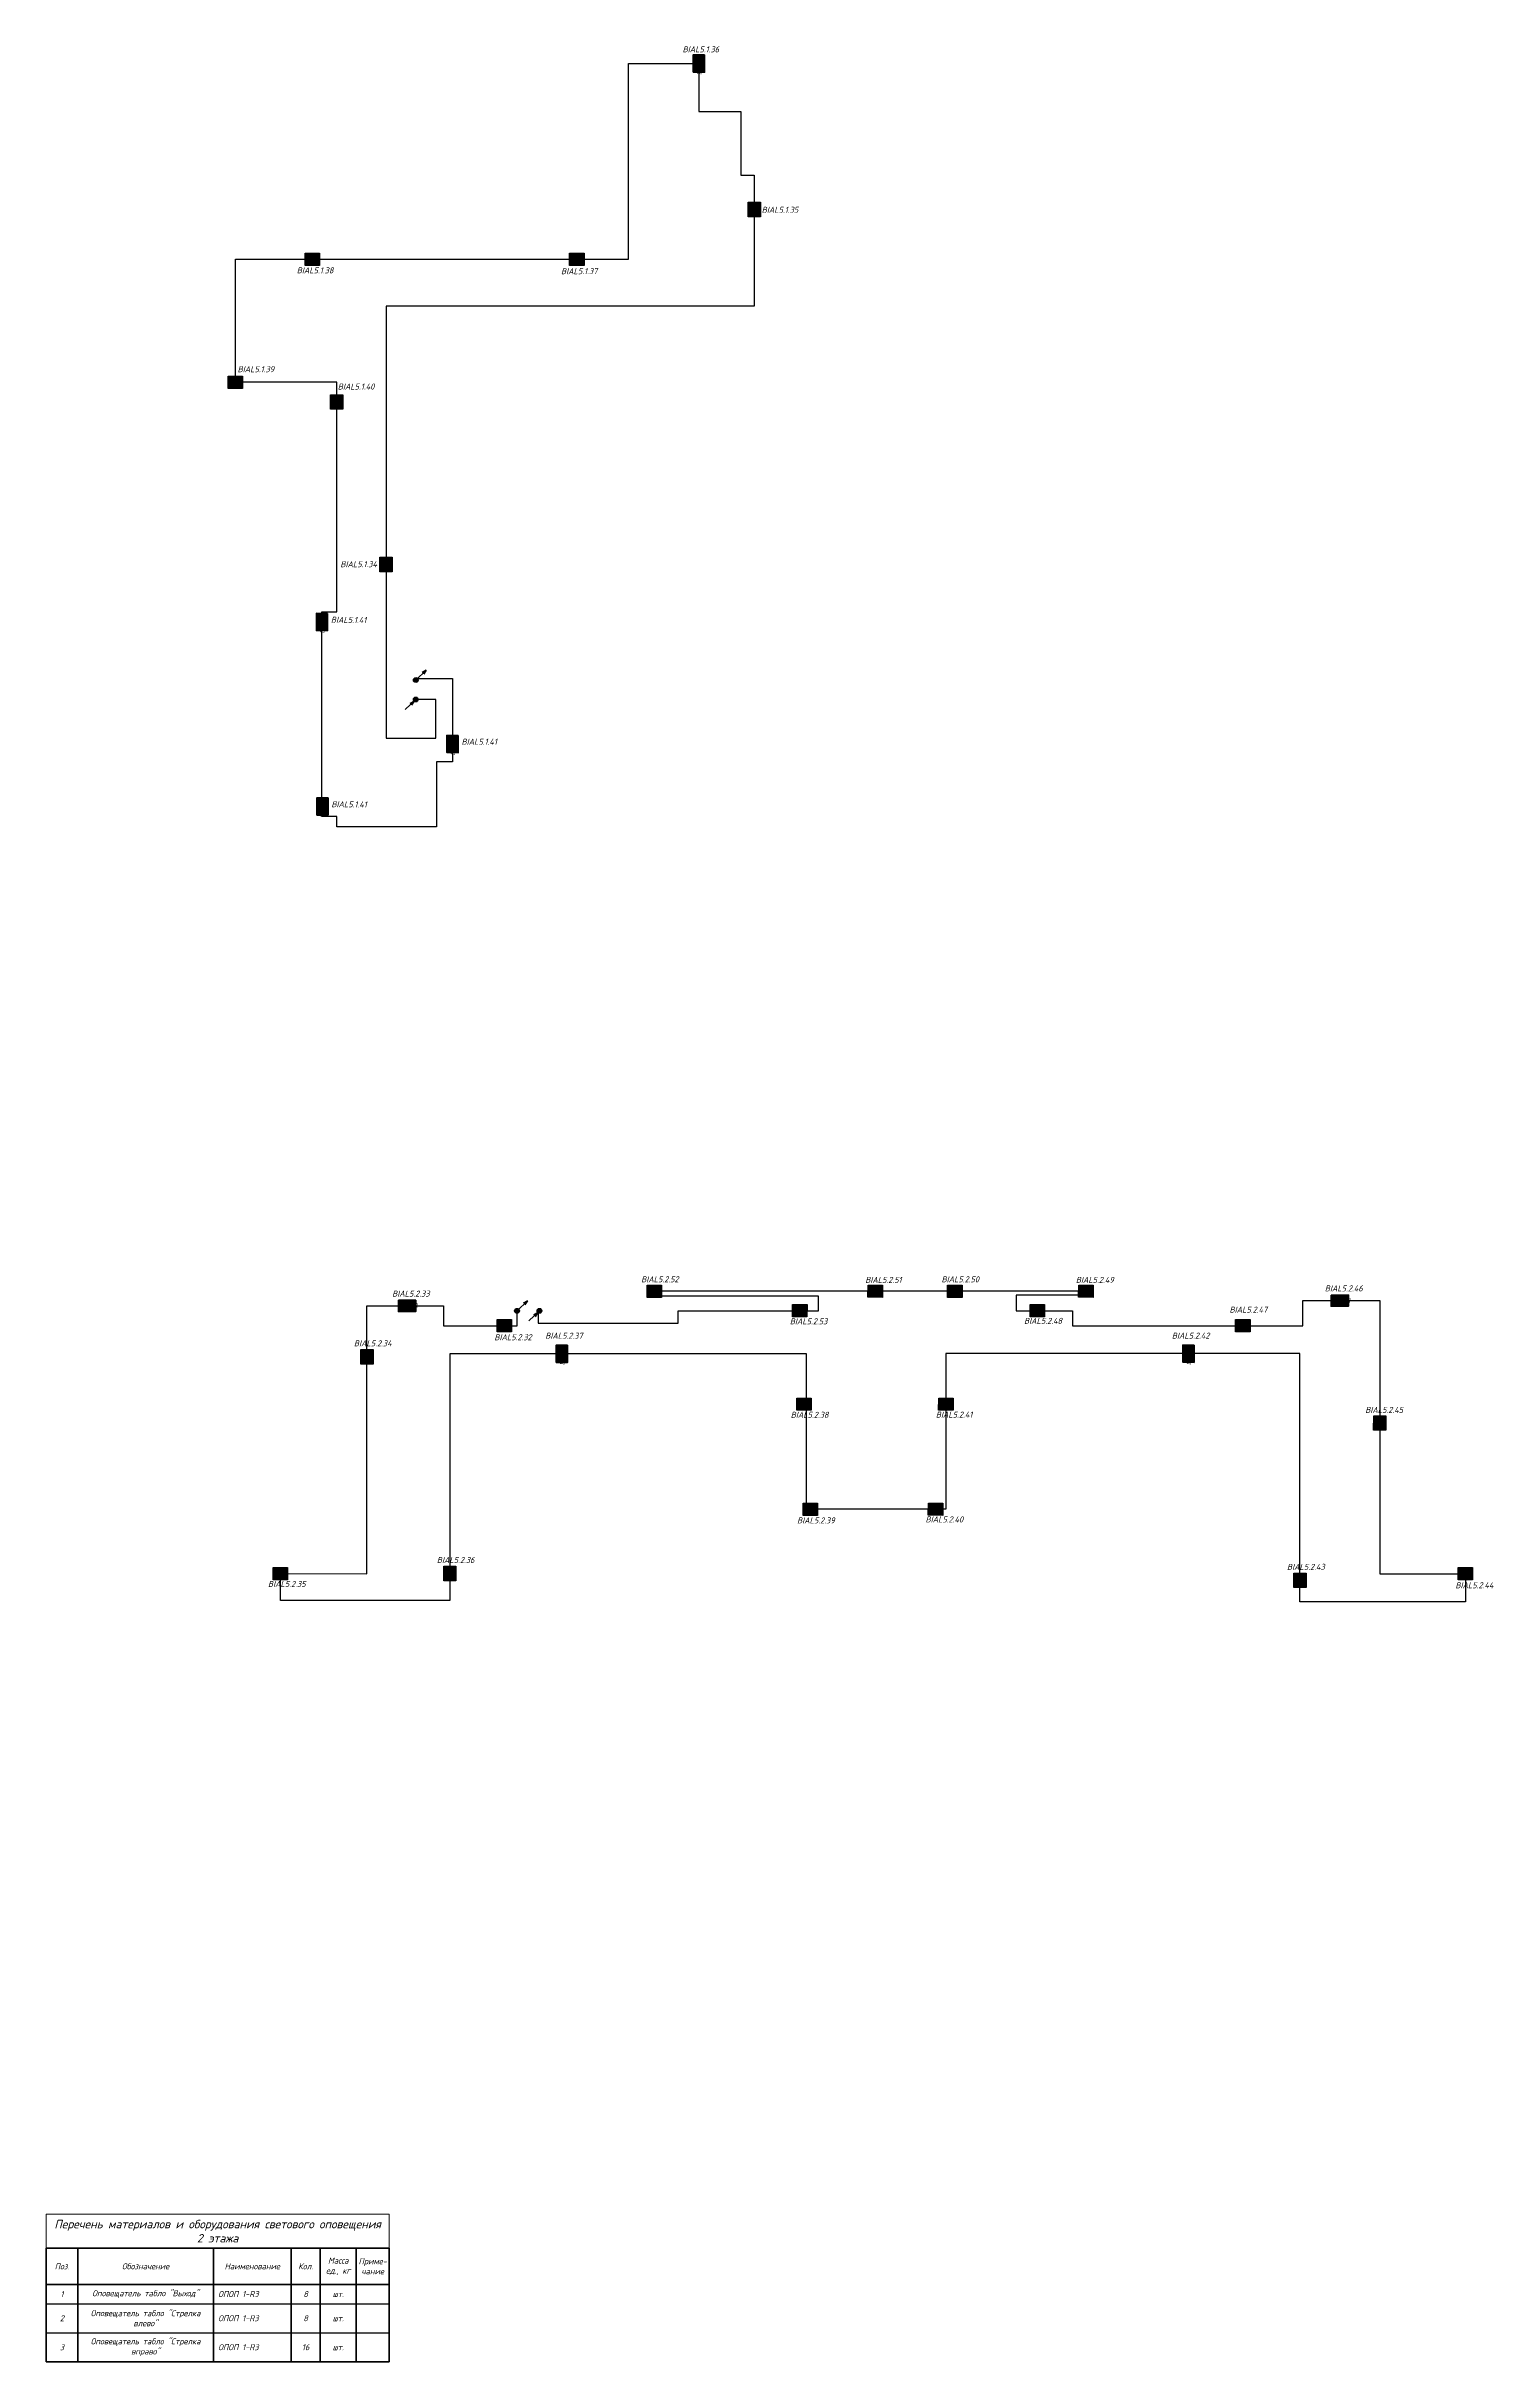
# Model space of a CAD drawing. Extents: x -152830 to 1281226, y -304852 to -2349.
# Drawn here: x 456245 to 516185, y -299129 to -203261 of the extents above; entities that cross this region are included whole.
import ezdxf

# ---------------------------------------------------------------- set-up
doc = ezdxf.new("R2010")
doc.units = 0
doc.header["$LTSCALE"] = 100
doc.linetypes.add('ACAD_ISO02W100', pattern=[15, 12, -3])
doc.layers.get('Defpoints').update_dxf_attribs({"color": 42})
for name, color, linetype, lineweight in [('00-Штамп', 7, 'Continuous', 0), ('cc_ПС', 6, 'пс  -V-V-V-V-V-V-V-', 30), ('Радио', 5, 'Continuous', 30)]:
    doc.layers.add(name, color=color, linetype=linetype, lineweight=lineweight)
doc.layers.add('_СОУЭ Оповещение_световое', color=1, linetype='Continuous')
doc.layers.add('ODG - Проводка', color=3, linetype='Continuous')
doc.styles.add('OlympDesign', font='isocpeui.ttf', dxfattribs={"height": 250})
doc.styles.get("Standard").update_dxf_attribs({"font": 'arial.ttf'})
doc.linetypes.add('пс  -V-V-V-V-V-V-V-', pattern='A,20,-0.2,["V",Standard,S=3,R=0,X=1,Y=-1.5],-5', length=25.2)

# ---------------------------------------------------------------- blocks, each defined once
blk = doc.blocks.new('*U148')
at = {"linetype": 'Continuous', "lineweight": 20, "true_color": 0xffffff}
h = blk.add_hatch(color=7, dxfattribs=at)
h.dxf.hatch_style = 1
h.paths.add_polyline_path([(200, -972), (200, 39), (-994, 39), (-994, -972)])
at = {"color": 1, "linetype": 'Continuous', "lineweight": 30}
blk.add_lwpolyline([(-992, 40), (202, 40), (202, -972), (-992, -972)], close=True, dxfattribs=at)
blk.add_lwpolyline([(124, -448, 0, 244, 0), (-364, -448, 0, 0, 0), (-890, -448, 0, 0, 0)], format="xyseb", dxfattribs=at)
at = {"style": 'OlympDesign'}
blk.add_attdef('НУМЕРАЦИЯ', (-1495, 611), '', height=500, dxfattribs=at)
at = {"color": 6, "lineweight": 20, "style": 'OlympDesign', "flags": 1}
for tag, p in [('ПОМЕЩЕНИЕ', (1645, -43)), ('ИД', (2550, -400))]:
    blk.add_attdef(tag, p, '', height=250, dxfattribs=at)
at = {"color": 2, "linetype": 'Continuous', "lineweight": 30, "style": 'OlympDesign', "width": 0.8, "flags": 1}
blk.add_attdef('ID', (2010, -411), '', height=250, dxfattribs=at)
blk = doc.blocks.new('*U149')
at = {"linetype": 'Continuous', "lineweight": 20, "true_color": 0xffffff}
h = blk.add_hatch(color=7, dxfattribs=at)
h.dxf.hatch_style = 1
h.paths.add_polyline_path([(-15, 709), (-15, -223), (1418, -210), (1418, 722)])
at = {"color": 1, "linetype": 'Continuous', "lineweight": 50}
blk.add_lwpolyline([(-15, 709), (1418, 722), (1418, -210), (-15, -223)], close=True, dxfattribs=at)
at = {"color": 1, "linetype": 'Continuous', "lineweight": 30, "insert": (100, 455), "char_height": 300, "attachment_point": 1, "style": 'OlympDesign'}
blk.add_mtext_dynamic_manual_height_columns('ВЫХОД', width=642.49, gutter_width=25, heights=[0], dxfattribs=at)
at = {"style": 'OlympDesign'}
blk.add_attdef('НУМЕРАЦИЯ', (-547, 1004), '', height=500, rotation=90, dxfattribs=at)
at = {"color": 6, "lineweight": 20, "style": 'OlympDesign', "flags": 1}
for tag, p in [('ПОМЕЩЕНИЕ', (1645, -43)), ('ИД', (2550, -400))]:
    blk.add_attdef(tag, p, '', height=250, dxfattribs=at)
blk = doc.blocks.new('*U150')
at = {"linetype": 'Continuous', "lineweight": 20, "true_color": 0xffffff}
h = blk.add_hatch(color=7, dxfattribs=at)
h.dxf.hatch_style = 1
h.paths.add_polyline_path([(200, -972), (200, 39), (-994, 39), (-994, -972)])
at = {"color": 1, "linetype": 'Continuous', "lineweight": 30}
blk.add_lwpolyline([(-992, 40), (202, 40), (202, -972), (-992, -972)], close=True, dxfattribs=at)
blk.add_lwpolyline([(124, -448, 0, 244, 0), (-364, -448, 0, 0, 0), (-890, -448, 0, 0, 0)], format="xyseb", dxfattribs=at)
at = {"style": 'OlympDesign'}
blk.add_attdef('НУМЕРАЦИЯ', (473, 611), '', height=500, dxfattribs=at)
at = {"color": 6, "lineweight": 20, "style": 'OlympDesign', "flags": 1}
for tag, p in [('ПОМЕЩЕНИЕ', (1645, -43)), ('ИД', (2550, -400))]:
    blk.add_attdef(tag, p, '', height=250, dxfattribs=at)
at = {"color": 2, "linetype": 'Continuous', "lineweight": 30, "style": 'OlympDesign', "width": 0.8, "flags": 1}
blk.add_attdef('ID', (2010, -411), '', height=250, dxfattribs=at)
blk = doc.blocks.new('*U151')
at = {"linetype": 'Continuous', "lineweight": 20, "true_color": 0xffffff}
h = blk.add_hatch(color=7, dxfattribs=at)
h.dxf.hatch_style = 1
h.paths.add_polyline_path([(196, -973), (201, 39), (-994, 43), (-998, -968)])
at = {"color": 1, "linetype": 'Continuous', "lineweight": 30}
blk.add_lwpolyline([(-994, 43), (201, 39), (196, -973), (-998, -968)], close=True, dxfattribs=at)
blk.add_lwpolyline([(-889, -440, 0, 244, 0), (-401, -442, 0, 0, 0), (125, -444, 0, 0, 0)], format="xyseb", dxfattribs=at)
at = {"color": 6, "lineweight": 20, "style": 'OlympDesign', "flags": 1}
for tag, p in [('ПОМЕЩЕНИЕ', (1643, -44)), ('ИД', (2549, -401))]:
    blk.add_attdef(tag, p, '', height=250, dxfattribs=at)
at = {"style": 'OlympDesign'}
blk.add_attdef('НУМЕРАЦИЯ', (-1228, -1671), '', height=500, dxfattribs=at)
at = {"color": 2, "linetype": 'Continuous', "lineweight": 30, "style": 'OlympDesign', "width": 0.8, "flags": 1}
blk.add_attdef('ID', (2008, -419), '', height=250, rotation=359.76857, dxfattribs=at)
blk = doc.blocks.new('*U152')
at = {"linetype": 'Continuous', "lineweight": 20, "true_color": 0xffffff}
h = blk.add_hatch(color=7, dxfattribs=at)
h.dxf.hatch_style = 1
h.paths.add_polyline_path([(-15, 709), (-15, -223), (1418, -210), (1418, 722)])
at = {"color": 1, "linetype": 'Continuous', "lineweight": 50}
blk.add_lwpolyline([(-15, 709), (1418, 722), (1418, -210), (-15, -223)], close=True, dxfattribs=at)
at = {"color": 1, "linetype": 'Continuous', "lineweight": 30, "insert": (100, 455), "char_height": 300, "attachment_point": 1, "style": 'OlympDesign'}
blk.add_mtext_dynamic_manual_height_columns('ВЫХОД', width=642.49, gutter_width=25, heights=[0], dxfattribs=at)
at = {"style": 'OlympDesign'}
blk.add_attdef('НУМЕРАЦИЯ', (-527, -1142), '', height=500, rotation=90, dxfattribs=at)
at = {"color": 6, "lineweight": 20, "style": 'OlympDesign', "flags": 1}
for tag, p in [('ПОМЕЩЕНИЕ', (1645, -43)), ('ИД', (2550, -400))]:
    blk.add_attdef(tag, p, '', height=250, dxfattribs=at)
blk = doc.blocks.new('*U158')
at = {"linetype": 'Continuous', "lineweight": 20, "true_color": 0xffffff}
h = blk.add_hatch(color=7, dxfattribs=at)
h.dxf.hatch_style = 1
h.paths.add_polyline_path([(200, -972), (200, 39), (-994, 39), (-994, -972)])
at = {"color": 1, "linetype": 'Continuous', "lineweight": 30}
blk.add_lwpolyline([(-992, 40), (202, 40), (202, -972), (-992, -972)], close=True, dxfattribs=at)
blk.add_lwpolyline([(124, -448, 0, 244, 0), (-364, -448, 0, 0, 0), (-890, -448, 0, 0, 0)], format="xyseb", dxfattribs=at)
at = {"color": 6, "lineweight": 20, "style": 'OlympDesign', "flags": 1}
for tag, p in [('ПОМЕЩЕНИЕ', (1645, -43)), ('ИД', (2550, -400))]:
    blk.add_attdef(tag, p, '', height=250, dxfattribs=at)
at = {"style": 'OlympDesign'}
blk.add_attdef('НУМЕРАЦИЯ', (-1408, -1565), '', height=500, dxfattribs=at)
at = {"color": 2, "linetype": 'Continuous', "lineweight": 30, "style": 'OlympDesign', "width": 0.8, "flags": 1}
blk.add_attdef('ID', (2010, -411), '', height=250, dxfattribs=at)
blk = doc.blocks.new('*U154')
at = {"linetype": 'Continuous', "lineweight": 20, "true_color": 0xffffff}
h = blk.add_hatch(color=7, dxfattribs=at)
h.dxf.hatch_style = 1
h.paths.add_polyline_path([(196, -973), (201, 39), (-994, 43), (-998, -968)])
at = {"color": 1, "linetype": 'Continuous', "lineweight": 30}
blk.add_lwpolyline([(-994, 43), (201, 39), (196, -973), (-998, -968)], close=True, dxfattribs=at)
blk.add_lwpolyline([(-889, -440, 0, 244, 0), (-401, -442, 0, 0, 0), (125, -444, 0, 0, 0)], format="xyseb", dxfattribs=at)
at = {"style": 'OlympDesign'}
blk.add_attdef('НУМЕРАЦИЯ', (-1228, 227), '', height=500, dxfattribs=at)
at = {"color": 6, "lineweight": 20, "style": 'OlympDesign', "flags": 1}
for tag, p in [('ПОМЕЩЕНИЕ', (1643, -44)), ('ИД', (2549, -401))]:
    blk.add_attdef(tag, p, '', height=250, dxfattribs=at)
at = {"color": 2, "linetype": 'Continuous', "lineweight": 30, "style": 'OlympDesign', "width": 0.8, "flags": 1}
blk.add_attdef('ID', (2008, -419), '', height=250, rotation=359.76857, dxfattribs=at)
blk = doc.blocks.new('*U155')
at = {"linetype": 'Continuous', "lineweight": 20, "true_color": 0xffffff}
h = blk.add_hatch(color=7, dxfattribs=at)
h.dxf.hatch_style = 1
h.paths.add_polyline_path([(200, -972), (200, 39), (-994, 39), (-994, -972)])
at = {"color": 1, "linetype": 'Continuous', "lineweight": 30}
blk.add_lwpolyline([(-992, 40), (202, 40), (202, -972), (-992, -972)], close=True, dxfattribs=at)
blk.add_lwpolyline([(124, -448, 0, 244, 0), (-364, -448, 0, 0, 0), (-890, -448, 0, 0, 0)], format="xyseb", dxfattribs=at)
at = {"style": 'OlympDesign'}
blk.add_attdef('НУМЕРАЦИЯ', (-1495, 272), '', height=500, dxfattribs=at)
at = {"color": 6, "lineweight": 20, "style": 'OlympDesign', "flags": 1}
for tag, p in [('ПОМЕЩЕНИЕ', (1645, -43)), ('ИД', (2550, -400))]:
    blk.add_attdef(tag, p, '', height=250, dxfattribs=at)
at = {"color": 2, "linetype": 'Continuous', "lineweight": 30, "style": 'OlympDesign', "width": 0.8, "flags": 1}
blk.add_attdef('ID', (2010, -411), '', height=250, dxfattribs=at)
blk = doc.blocks.new('*U156')
at = {"linetype": 'Continuous', "lineweight": 20, "true_color": 0xffffff}
h = blk.add_hatch(color=7, dxfattribs=at)
h.dxf.hatch_style = 1
h.paths.add_polyline_path([(196, -973), (201, 39), (-994, 43), (-998, -968)])
at = {"color": 1, "linetype": 'Continuous', "lineweight": 30}
blk.add_lwpolyline([(-994, 43), (201, 39), (196, -973), (-998, -968)], close=True, dxfattribs=at)
blk.add_lwpolyline([(-889, -440, 0, 244, 0), (-401, -442, 0, 0, 0), (125, -444, 0, 0, 0)], format="xyseb", dxfattribs=at)
at = {"color": 6, "lineweight": 20, "style": 'OlympDesign', "flags": 1}
for tag, p in [('ПОМЕЩЕНИЕ', (1643, -44)), ('ИД', (2549, -401))]:
    blk.add_attdef(tag, p, '', height=250, dxfattribs=at)
at = {"style": 'OlympDesign'}
blk.add_attdef('НУМЕРАЦИЯ', (-1228, -1595), '', height=500, dxfattribs=at)
at = {"color": 2, "linetype": 'Continuous', "lineweight": 30, "style": 'OlympDesign', "width": 0.8, "flags": 1}
blk.add_attdef('ID', (2008, -419), '', height=250, rotation=359.76857, dxfattribs=at)
blk = doc.blocks.new('*U157')
at = {"linetype": 'Continuous', "lineweight": 20, "true_color": 0xffffff}
h = blk.add_hatch(color=7, dxfattribs=at)
h.dxf.hatch_style = 1
h.paths.add_polyline_path([(200, -972), (200, 39), (-994, 39), (-994, -972)])
at = {"color": 1, "linetype": 'Continuous', "lineweight": 30}
blk.add_lwpolyline([(-992, 40), (202, 40), (202, -972), (-992, -972)], close=True, dxfattribs=at)
blk.add_lwpolyline([(124, -448, 0, 244, 0), (-364, -448, 0, 0, 0), (-890, -448, 0, 0, 0)], format="xyseb", dxfattribs=at)
at = {"color": 6, "lineweight": 20, "style": 'OlympDesign', "flags": 1}
for tag, p in [('ПОМЕЩЕНИЕ', (1645, -43)), ('ИД', (2550, -400))]:
    blk.add_attdef(tag, p, '', height=250, dxfattribs=at)
at = {"style": 'OlympDesign'}
blk.add_attdef('НУМЕРАЦИЯ', (-1495, -1557), '', height=500, dxfattribs=at)
at = {"color": 2, "linetype": 'Continuous', "lineweight": 30, "style": 'OlympDesign', "width": 0.8, "flags": 1}
blk.add_attdef('ID', (2010, -411), '', height=250, dxfattribs=at)
blk = doc.blocks.new('*U226')
at = {"linetype": 'Continuous', "lineweight": 20, "true_color": 0xffffff}
h = blk.add_hatch(color=7, dxfattribs=at)
h.dxf.hatch_style = 1
h.paths.add_polyline_path([(-15, 709), (-15, -223), (1418, -210), (1418, 722)])
at = {"color": 1, "linetype": 'Continuous', "lineweight": 50}
blk.add_lwpolyline([(-15, 709), (1418, 722), (1418, -210), (-15, -223)], close=True, dxfattribs=at)
at = {"color": 1, "linetype": 'Continuous', "lineweight": 30, "insert": (100, 455), "char_height": 300, "attachment_point": 1, "style": 'OlympDesign'}
blk.add_mtext_dynamic_manual_height_columns('ВЫХОД', width=642.49, gutter_width=25, heights=[0], dxfattribs=at)
at = {"style": 'OlympDesign'}
blk.add_attdef('НУМЕРАЦИЯ', (-209, -1113), '', height=500, rotation=90, dxfattribs=at)
at = {"color": 6, "lineweight": 20, "style": 'OlympDesign', "flags": 1}
for tag, p in [('ПОМЕЩЕНИЕ', (1645, -43)), ('ИД', (2550, -400))]:
    blk.add_attdef(tag, p, '', height=250, dxfattribs=at)
blk = doc.blocks.new('*U194')
at = {"linetype": 'Continuous', "lineweight": 20, "true_color": 0xffffff}
h = blk.add_hatch(color=7, dxfattribs=at)
h.dxf.hatch_style = 1
h.paths.add_polyline_path([(-15, 709), (-15, -223), (1418, -210), (1418, 722)])
at = {"color": 1, "linetype": 'Continuous', "lineweight": 50}
blk.add_lwpolyline([(-15, 709), (1418, 722), (1418, -210), (-15, -223)], close=True, dxfattribs=at)
at = {"color": 1, "linetype": 'Continuous', "lineweight": 30, "insert": (100, 455), "char_height": 300, "attachment_point": 1, "style": 'OlympDesign'}
blk.add_mtext_dynamic_manual_height_columns('ВЫХОД', width=642.49, gutter_width=25, heights=[0], dxfattribs=at)
at = {"style": 'OlympDesign'}
blk.add_attdef('НУМЕРАЦИЯ', (759, 987), '', height=500, rotation=90, dxfattribs=at)
at = {"color": 6, "lineweight": 20, "style": 'OlympDesign', "flags": 1}
for tag, p in [('ПОМЕЩЕНИЕ', (1645, -43)), ('ИД', (2550, -400))]:
    blk.add_attdef(tag, p, '', height=250, dxfattribs=at)
blk = doc.blocks.new('*U227')
at = {"linetype": 'Continuous', "lineweight": 20, "true_color": 0xffffff}
h = blk.add_hatch(color=7, dxfattribs=at)
h.dxf.hatch_style = 1
h.paths.add_polyline_path([(200, -972), (200, 39), (-994, 39), (-994, -972)])
at = {"color": 1, "linetype": 'Continuous', "lineweight": 30}
blk.add_lwpolyline([(-992, 40), (202, 40), (202, -972), (-992, -972)], close=True, dxfattribs=at)
blk.add_lwpolyline([(124, -448, 0, 244, 0), (-364, -448, 0, 0, 0), (-890, -448, 0, 0, 0)], format="xyseb", dxfattribs=at)
at = {"color": 6, "lineweight": 20, "style": 'OlympDesign', "flags": 1}
for tag, p in [('ПОМЕЩЕНИЕ', (1645, -43)), ('ИД', (2550, -400))]:
    blk.add_attdef(tag, p, '', height=250, dxfattribs=at)
at = {"style": 'OlympDesign'}
blk.add_attdef('НУМЕРАЦИЯ', (-671, -1085), '', height=500, dxfattribs=at)
at = {"color": 2, "linetype": 'Continuous', "lineweight": 30, "style": 'OlympDesign', "width": 0.8, "flags": 1}
blk.add_attdef('ID', (2010, -411), '', height=250, dxfattribs=at)
blk = doc.blocks.new('*U223')
at = {"linetype": 'Continuous', "lineweight": 20, "true_color": 0xffffff}
h = blk.add_hatch(color=7, dxfattribs=at)
h.dxf.hatch_style = 1
h.paths.add_polyline_path([(200, -972), (200, 39), (-994, 39), (-994, -972)])
at = {"color": 1, "linetype": 'Continuous', "lineweight": 30}
blk.add_lwpolyline([(-992, 40), (202, 40), (202, -972), (-992, -972)], close=True, dxfattribs=at)
blk.add_lwpolyline([(124, -448, 0, 244, 0), (-364, -448, 0, 0, 0), (-890, -448, 0, 0, 0)], format="xyseb", dxfattribs=at)
at = {"style": 'OlympDesign'}
blk.add_attdef('НУМЕРАЦИЯ', (-213, 368), '', height=500, dxfattribs=at)
at = {"color": 6, "lineweight": 20, "style": 'OlympDesign', "flags": 1}
for tag, p in [('ПОМЕЩЕНИЕ', (1645, -43)), ('ИД', (2550, -400))]:
    blk.add_attdef(tag, p, '', height=250, dxfattribs=at)
at = {"color": 2, "linetype": 'Continuous', "lineweight": 30, "style": 'OlympDesign', "width": 0.8, "flags": 1}
blk.add_attdef('ID', (2010, -411), '', height=250, dxfattribs=at)
blk = doc.blocks.new('*U224')
at = {"linetype": 'Continuous', "lineweight": 20, "true_color": 0xffffff}
h = blk.add_hatch(color=7, dxfattribs=at)
h.dxf.hatch_style = 1
h.paths.add_polyline_path([(200, -972), (200, 39), (-994, 39), (-994, -972)])
at = {"color": 1, "linetype": 'Continuous', "lineweight": 30}
blk.add_lwpolyline([(-992, 40), (202, 40), (202, -972), (-992, -972)], close=True, dxfattribs=at)
blk.add_lwpolyline([(124, -448, 0, 244, 0), (-364, -448, 0, 0, 0), (-890, -448, 0, 0, 0)], format="xyseb", dxfattribs=at)
at = {"color": 6, "lineweight": 20, "style": 'OlympDesign', "flags": 1}
for tag, p in [('ПОМЕЩЕНИЕ', (1645, -43)), ('ИД', (2550, -400))]:
    blk.add_attdef(tag, p, '', height=250, dxfattribs=at)
at = {"style": 'OlympDesign'}
blk.add_attdef('НУМЕРАЦИЯ', (-1679, -1634), '', height=500, dxfattribs=at)
at = {"color": 2, "linetype": 'Continuous', "lineweight": 30, "style": 'OlympDesign', "width": 0.8, "flags": 1}
blk.add_attdef('ID', (2010, -411), '', height=250, dxfattribs=at)
blk = doc.blocks.new('*U225')
at = {"linetype": 'Continuous', "lineweight": 20, "true_color": 0xffffff}
h = blk.add_hatch(color=7, dxfattribs=at)
h.dxf.hatch_style = 1
h.paths.add_polyline_path([(200, -972), (200, 39), (-994, 39), (-994, -972)])
at = {"color": 1, "linetype": 'Continuous', "lineweight": 30}
blk.add_lwpolyline([(-992, 40), (202, 40), (202, -972), (-992, -972)], close=True, dxfattribs=at)
blk.add_lwpolyline([(124, -448, 0, 244, 0), (-364, -448, 0, 0, 0), (-890, -448, 0, 0, 0)], format="xyseb", dxfattribs=at)
at = {"color": 6, "lineweight": 20, "style": 'OlympDesign', "flags": 1}
for tag, p in [('ПОМЕЩЕНИЕ', (1645, -43)), ('ИД', (2550, -400))]:
    blk.add_attdef(tag, p, '', height=250, dxfattribs=at)
at = {"style": 'OlympDesign'}
blk.add_attdef('НУМЕРАЦИЯ', (-1701, -1702), '', height=500, dxfattribs=at)
at = {"color": 2, "linetype": 'Continuous', "lineweight": 30, "style": 'OlympDesign', "width": 0.8, "flags": 1}
blk.add_attdef('ID', (2010, -411), '', height=250, dxfattribs=at)
blk = doc.blocks.new('*U222')
at = {"linetype": 'Continuous', "lineweight": 20, "true_color": 0xffffff}
h = blk.add_hatch(color=7, dxfattribs=at)
h.dxf.hatch_style = 1
h.paths.add_polyline_path([(200, -972), (200, 39), (-994, 39), (-994, -972)])
at = {"color": 1, "linetype": 'Continuous', "lineweight": 30}
blk.add_lwpolyline([(-992, 40), (202, 40), (202, -972), (-992, -972)], close=True, dxfattribs=at)
blk.add_lwpolyline([(124, -448, 0, 244, 0), (-364, -448, 0, 0, 0), (-890, -448, 0, 0, 0)], format="xyseb", dxfattribs=at)
at = {"style": 'OlympDesign'}
blk.add_attdef('НУМЕРАЦИЯ', (-1433, -368), '', height=500, dxfattribs=at)
at = {"color": 6, "lineweight": 20, "style": 'OlympDesign', "flags": 1}
for tag, p in [('ПОМЕЩЕНИЕ', (1645, -43)), ('ИД', (2550, -400))]:
    blk.add_attdef(tag, p, '', height=250, dxfattribs=at)
at = {"color": 2, "linetype": 'Continuous', "lineweight": 30, "style": 'OlympDesign', "width": 0.8, "flags": 1}
blk.add_attdef('ID', (2010, -411), '', height=250, dxfattribs=at)
blk = doc.blocks.new('*U193')
at = {"linetype": 'Continuous', "lineweight": 20, "true_color": 0xffffff}
h = blk.add_hatch(color=7, dxfattribs=at)
h.dxf.hatch_style = 1
h.paths.add_polyline_path([(200, -972), (200, 39), (-994, 39), (-994, -972)])
at = {"color": 1, "linetype": 'Continuous', "lineweight": 30}
blk.add_lwpolyline([(-992, 40), (202, 40), (202, -972), (-992, -972)], close=True, dxfattribs=at)
blk.add_lwpolyline([(124, -448, 0, 244, 0), (-364, -448, 0, 0, 0), (-890, -448, 0, 0, 0)], format="xyseb", dxfattribs=at)
at = {"color": 6, "lineweight": 20, "style": 'OlympDesign', "flags": 1}
for tag, p in [('ПОМЕЩЕНИЕ', (1645, -43)), ('ИД', (2550, -400))]:
    blk.add_attdef(tag, p, '', height=250, dxfattribs=at)
at = {"color": 2, "linetype": 'Continuous', "lineweight": 30, "style": 'OlympDesign', "width": 0.8, "flags": 1}
blk.add_attdef('ID', (2010, -411), '', height=250, dxfattribs=at)
at = {"style": 'OlympDesign'}
blk.add_attdef('НУМЕРАЦИЯ', (-170, -4244), '', height=500, dxfattribs=at)
blk = doc.blocks.new('*U120')
at = {"layer": 'ODG - Проводка'}
h = blk.add_hatch(color=0, dxfattribs=at)
edge = h.paths.add_edge_path()
edge.add_arc((0, 0), 50, 0, 360)
at = {"layer": 'ODG - Проводка', "color": 0}
for points in [[(0, 0), (212, 212)], [(35, 35), (85, 122)], [(35, 35), (122, 85)]]:
    blk.add_lwpolyline(points, dxfattribs=at)
blk.add_circle((0, 0), 50, dxfattribs=at)
blk = doc.blocks.new('*U181')
at = {"linetype": 'Continuous', "lineweight": 20, "true_color": 0xffffff}
h = blk.add_hatch(color=7, dxfattribs=at)
h.dxf.hatch_style = 1
h.paths.add_polyline_path([(200, -972), (200, 39), (-994, 39), (-994, -972)])
at = {"color": 1, "linetype": 'Continuous', "lineweight": 30}
blk.add_lwpolyline([(-992, 40), (202, 40), (202, -972), (-992, -972)], close=True, dxfattribs=at)
blk.add_lwpolyline([(124, -448, 0, 244, 0), (-364, -448, 0, 0, 0), (-890, -448, 0, 0, 0)], format="xyseb", dxfattribs=at)
at = {"color": 6, "lineweight": 20, "style": 'OlympDesign', "flags": 1}
for tag, p in [('ПОМЕЩЕНИЕ', (1645, -43)), ('ИД', (2550, -400))]:
    blk.add_attdef(tag, p, '', height=250, dxfattribs=at)
at = {"style": 'OlympDesign'}
blk.add_attdef('НУМЕРАЦИЯ', (-1495, -1640), '', height=500, dxfattribs=at)
at = {"color": 2, "linetype": 'Continuous', "lineweight": 30, "style": 'OlympDesign', "width": 0.8, "flags": 1}
blk.add_attdef('ID', (2010, -411), '', height=250, dxfattribs=at)
blk = doc.blocks.new('*U180')
at = {"linetype": 'Continuous', "lineweight": 20, "true_color": 0xffffff}
h = blk.add_hatch(color=7, dxfattribs=at)
h.dxf.hatch_style = 1
h.paths.add_polyline_path([(196, -973), (201, 39), (-994, 43), (-998, -968)])
at = {"color": 1, "linetype": 'Continuous', "lineweight": 30}
blk.add_lwpolyline([(-994, 43), (201, 39), (196, -973), (-998, -968)], close=True, dxfattribs=at)
blk.add_lwpolyline([(-889, -440, 0, 244, 0), (-401, -442, 0, 0, 0), (125, -444, 0, 0, 0)], format="xyseb", dxfattribs=at)
at = {"color": 6, "lineweight": 20, "style": 'OlympDesign', "flags": 1}
for tag, p in [('ПОМЕЩЕНИЕ', (1643, -44)), ('ИД', (2549, -401))]:
    blk.add_attdef(tag, p, '', height=250, dxfattribs=at)
at = {"style": 'OlympDesign'}
blk.add_attdef('НУМЕРАЦИЯ', (-1228, -1559), '', height=500, dxfattribs=at)
at = {"color": 2, "linetype": 'Continuous', "lineweight": 30, "style": 'OlympDesign', "width": 0.8, "flags": 1}
blk.add_attdef('ID', (2008, -419), '', height=250, rotation=359.76857, dxfattribs=at)
blk = doc.blocks.new('*U183')
at = {"linetype": 'Continuous', "lineweight": 20, "true_color": 0xffffff}
h = blk.add_hatch(color=7, dxfattribs=at)
h.dxf.hatch_style = 1
h.paths.add_polyline_path([(196, -973), (201, 39), (-994, 43), (-998, -968)])
at = {"color": 1, "linetype": 'Continuous', "lineweight": 30}
blk.add_lwpolyline([(-994, 43), (201, 39), (196, -973), (-998, -968)], close=True, dxfattribs=at)
blk.add_lwpolyline([(-889, -440, 0, 244, 0), (-401, -442, 0, 0, 0), (125, -444, 0, 0, 0)], format="xyseb", dxfattribs=at)
at = {"color": 6, "lineweight": 20, "style": 'OlympDesign', "flags": 1}
for tag, p in [('ПОМЕЩЕНИЕ', (1643, -44)), ('ИД', (2549, -401))]:
    blk.add_attdef(tag, p, '', height=250, dxfattribs=at)
at = {"style": 'OlympDesign'}
blk.add_attdef('НУМЕРАЦИЯ', (-1228, -1580), '', height=500, dxfattribs=at)
at = {"color": 2, "linetype": 'Continuous', "lineweight": 30, "style": 'OlympDesign', "width": 0.8, "flags": 1}
blk.add_attdef('ID', (2008, -419), '', height=250, rotation=359.76857, dxfattribs=at)
blk = doc.blocks.new('*U182')
at = {"linetype": 'Continuous', "lineweight": 20, "true_color": 0xffffff}
h = blk.add_hatch(color=7, dxfattribs=at)
h.dxf.hatch_style = 1
h.paths.add_polyline_path([(200, -972), (200, 39), (-994, 39), (-994, -972)])
at = {"color": 1, "linetype": 'Continuous', "lineweight": 30}
blk.add_lwpolyline([(-992, 40), (202, 40), (202, -972), (-992, -972)], close=True, dxfattribs=at)
blk.add_lwpolyline([(124, -448, 0, 244, 0), (-364, -448, 0, 0, 0), (-890, -448, 0, 0, 0)], format="xyseb", dxfattribs=at)
at = {"color": 6, "lineweight": 20, "style": 'OlympDesign', "flags": 1}
for tag, p in [('ПОМЕЩЕНИЕ', (1645, -43)), ('ИД', (2550, -400))]:
    blk.add_attdef(tag, p, '', height=250, dxfattribs=at)
at = {"style": 'OlympDesign'}
blk.add_attdef('НУМЕРАЦИЯ', (-1495, -1597), '', height=500, dxfattribs=at)
at = {"color": 2, "linetype": 'Continuous', "lineweight": 30, "style": 'OlympDesign', "width": 0.8, "flags": 1}
blk.add_attdef('ID', (2010, -411), '', height=250, dxfattribs=at)
blk = doc.blocks.new('*U118')
at = {"layer": 'ODG - Проводка'}
h = blk.add_hatch(color=0, dxfattribs=at)
edge = h.paths.add_edge_path()
edge.add_arc((0, 0), 50, 0, 360)
at = {"layer": 'ODG - Проводка', "color": 0}
for points in [[(-212, -212), (0, 0)], [(-212, -212), (-162, -126)], [(-212, -212), (-126, -162)]]:
    blk.add_lwpolyline(points, dxfattribs=at)
blk.add_circle((0, 0), 50, dxfattribs=at)
blk = doc.blocks.new('*T2352')
at = {"color": 0, "lineweight": 50, "transparency": 16777216}
for p, q in [((0, -1410), (14195, -1410)), ((0, -1410), (0, -6110)), ((1300, -1410), (1300, -6110)), ((6919, -1410), (6919, -6110)), ((10139, -1410), (10139, -6110)), ((11339, -1410), (11339, -6110)), ((12839, -1410), (12839, -6110)), ((14195, -1410), (14195, -6110)), ((0, -2910), (14195, -2910)), ((0, -6110), (14195, -6110))]:
    blk.add_line(p, q, dxfattribs=at)
at = {"color": 0, "lineweight": -2, "transparency": 16777216}
for p, q in [((0, -3710), (12839, -3710)), ((0, -4910), (12839, -4910))]:
    blk.add_line(p, q, dxfattribs=at)
at = {"color": 0, "transparency": 16777216}
for p, q in [((12839, -3710), (14195, -3710)), ((12839, -4910), (14195, -4910))]:
    blk.add_line(p, q, dxfattribs=at)
at = {"layer": 'Defpoints', "color": 8, "linetype": 'ByBlock', "lineweight": 0, "transparency": 16777216}
for p, q in [((0, 0), (14195, 0)), ((0, 0), (0, -1410)), ((14195, 0), (14195, -1410))]:
    blk.add_line(p, q, dxfattribs=at)
at = {"color": 0, "transparency": 16777216, "style": 'OlympDesign'}
for s, insert, char_height, width, attachment_point in [('Перечень материалов и оборудования светового оповещения 2 этажа', (7097, -705), 350, 13794.54, 5), ('Масса ед., кг', (12089, -2160), 250, 1100, 5), ('Приме- чание', (13517, -2160), 250, 955.55, 5), ('Поз.', (650, -2160), 250, 900, 5), ('Обозначение', (4110, -2160), 250, 5219.44, 5), ('Наименование', (8529, -2160), 250, 2819.56, 5), ('Кол.', (10739, -2160), 250, 800, 5), ('1', (650, -3310), 250, 900, 5), ('Оповещатель табло "Выход"', (4110, -3310), 250, 5219.44, 5), ('ОПОП 1-R3', (7119, -3310), 250, 2819.56, 4), ('8', (10739, -3310), 250, 800, 5), ('шт.', (12089, -3310), 250, 1100, 5), ('2', (650, -4310), 250, 900, 5), ('Оповещатель табло "Стрелка влево"', (4110, -4310), 250, 5219.44, 5), ('ОПОП 1-R3', (7119, -4310), 250, 2819.56, 4), ('8', (10739, -4310), 250, 800, 5), ('шт.', (12089, -4310), 250, 1100, 5), ('3', (650, -5510), 250, 900, 5), ('Оповещатель табло "Стрелка вправо"', (4110, -5510), 250, 5219.44, 5), ('ОПОП 1-R3', (7119, -5510), 250, 2819.56, 4), ('16', (10739, -5510), 250, 800, 5), ('шт.', (12089, -5510), 250, 1100, 5)]:
    blk.add_mtext(s, dxfattribs=dict(at, insert=insert, char_height=char_height, width=width, attachment_point=attachment_point))

msp = doc.modelspace()

# ---------------------------------------------------------------- linework, layer by layer
at = {"layer": 'cc_ПС', "color": 1, "linetype": 'ACAD_ISO02W100', "lineweight": 30, "ltscale": 30}
for points in [[(471544.340902, -229435.680582), (473071.34414, -229435.680582), (473071.34414, -232891.620279), (472400.01373, -232891.620279), (472400.01373, -235577.564167), (468276.400087, -235577.564167), (468276.400087, -235154.170438), (467661.290682, -235154.170438), (467661.290682, -226670.52285), (468276.400087, -226670.52285), (468276.400087, -217172.804418), (464076.025701, -217172.804418), (464076.025701, -212078.563714), (480359.161253, -212078.563714), (480359.161253, -203971.3858), (483271.29172, -203971.3858), (483271.29172, -205956.226593), (485000.023983, -205956.226593), (485000.023983, -208592.658175), (485552.524055, -208592.658175), (485552.524055, -214018.473701), (470316.593788, -214018.473701), (470316.593788, -231906.537778), (472374.122401, -231906.537778), (472374.122401, -230307.035025), (471544.340902, -230307.035025)], [(476619.624755, -255620.183889), (476619.624755, -256132.545427), (482413.121017, -256132.545427), (482413.121017, -255614.760804), (488226.532207, -255614.760804), (488226.532207, -255006.102571), (481428.807809, -255006.102571), (481428.807809, -254797.123011), (499425.289041, -254797.123011), (499425.289041, -254973.598846), (496407.349167, -254973.598846), (496407.349167, -255613.557095), (498737.768011, -255613.557095), (498737.768011, -256234.766176), (508285.638944, -256234.766176), (508285.638944, -255197.151509), (511467.855001, -255197.151509), (511467.855001, -266502.349208), (515012.480867, -266502.349208), (515012.480867, -267670.57778), (508162.400192, -267670.57778), (508162.400192, -257388.903515), (493496.454998, -257388.903515), (493496.454998, -263824.495592), (487732.27268, -263824.495592), (487732.27268, -257397.493076), (472956.647166, -257397.493076), (472956.647166, -267616.007513), (465947.467014, -267616.007513), (465947.467014, -266494.49554), (469522.400192, -266503.557043), (469522.400192, -255413.856308), (472694.201159, -255413.856308), (472694.201159, -256235.969885), (475738.541627, -256235.969885), (475738.541627, -255620.183889)]]:
    msp.add_lwpolyline(points, dxfattribs=at)

# ---------------------------------------------------------------- block references
msp.add_blockref('*T2352', (456244.523679, -293019.541594))
at = {"layer": '_СОУЭ Оповещение_световое', "color": 4}
ref = msp.add_blockref('*U226', (483149.769303, -203621.610882), dxfattribs=dict(at, xscale=0.4999999999999984, yscale=0.4999999999999984, zscale=0.4999999999999984, rotation=269.4723474880294))
ref.add_attrib('НУМЕРАЦИЯ', 'BIAL5.1.36', (482594.475581, -203512.092663), dxfattribs={"layer": '00-Штамп', "color": 7, "height": 250, "style": 'OlympDesign'})
ref = msp.add_blockref('*U227', (485328.650954, -209820.854208), dxfattribs=dict(at, xscale=0.5, yscale=0.5, zscale=0.5, rotation=90))
ref.add_attrib('НУМЕРАЦИЯ', 'BIAL5.1.35', (485871.013446, -210156.184886), dxfattribs={"layer": '00-Штамп', "color": 7, "height": 250, "style": 'OlympDesign'})
ref = msp.add_blockref('*U224', (467456.551012, -211845.626636), dxfattribs=dict(at, xscale=0.5, yscale=0.5, zscale=0.5))
ref.add_attrib('НУМЕРАЦИЯ', 'BIAL5.1.38', (466616.815751, -212662.51713), dxfattribs={"layer": '00-Штамп', "color": 7, "height": 250, "style": 'OlympDesign'})
ref = msp.add_blockref('*U225', (478411.829841, -211845.62911), dxfattribs=dict(at, xscale=0.5, yscale=0.5, zscale=0.5))
ref.add_attrib('НУМЕРАЦИЯ', 'BIAL5.1.37', (477561.415428, -212696.384517), dxfattribs={"layer": '00-Штамп', "color": 7, "height": 250, "style": 'OlympDesign'})
ref = msp.add_blockref('*U223', (464273.393471, -216939.869814), dxfattribs=dict(at, xscale=0.5, yscale=0.5, zscale=0.5))
ref.add_attrib('НУМЕРАЦИЯ', 'BIAL5.1.39', (464167.139998, -216755.906865), dxfattribs={"layer": '00-Штамп', "color": 7, "height": 250, "style": 'OlympDesign'})
ref = msp.add_blockref('*U222', (468500.273189, -218190.490466), dxfattribs=dict(at, xscale=0.5, yscale=0.5, zscale=0.5, rotation=270))
ref.add_attrib('НУМЕРАЦИЯ', 'BIAL5.1.40', (468316.491772, -217473.974483), dxfattribs={"layer": '00-Штамп', "color": 7, "height": 250, "style": 'OlympDesign'})
ref = msp.add_blockref('*U193', (470544.398993, -224914.293833), dxfattribs=dict(at, xscale=0.5, yscale=0.5, zscale=0.5, rotation=270))
ref.add_attrib('НУМЕРАЦИЯ', 'BIAL5.1.34', (468422.421833, -224829.409948), dxfattribs={"layer": '00-Штамп', "color": 7, "height": 250, "style": 'OlympDesign'})
ref = msp.add_blockref('*U194', (467539.768265, -226744.103508), dxfattribs=dict(at, xscale=0.4999999999999982, yscale=0.4999999999999982, zscale=0.4999999999999982, rotation=269.4723474880294))
ref.add_attrib('НУМЕРАЦИЯ', 'BIAL5.1.41', (468029.881684, -227128.23947), dxfattribs={"layer": '00-Штамп', "color": 7, "height": 250, "rotation": 359.472347488, "style": 'OlympDesign'})
ref = msp.add_blockref('*U194', (472949.821722, -231796.610883), dxfattribs=dict(at, xscale=0.4999999999999983, yscale=0.4999999999999983, zscale=0.4999999999999983, rotation=269.4723474880294))
ref.add_attrib('НУМЕРАЦИЯ', 'BIAL5.1.41', (473439.935141, -232180.746845), dxfattribs={"layer": '00-Штамп', "color": 7, "height": 250, "style": 'OlympDesign'})
ref = msp.add_blockref('*U194', (467559.769306, -234381.100431), dxfattribs=dict(at, xscale=0.4999999999999982, yscale=0.4999999999999982, zscale=0.4999999999999982, rotation=269.4723474880294))
ref.add_attrib('НУМЕРАЦИЯ', 'BIAL5.1.41', (468049.882725, -234765.236393), dxfattribs={"layer": '00-Штамп', "color": 7, "height": 250, "rotation": 359.472347488, "style": 'OlympDesign'})
ref = msp.add_blockref('*U149', (470835.453981, -255535.378725), dxfattribs=dict(at, xscale=0.4999999999999996, yscale=0.4999999999999996, zscale=0.4999999999999996, rotation=359.4723474880294))
ref.add_attrib('НУМЕРАЦИЯ', 'BIAL5.2.33', (470566.745957, -255030.964614), dxfattribs={"layer": '00-Штамп', "color": 7, "height": 250, "style": 'OlympDesign'})
ref = msp.add_blockref('*U155', (481626.175578, -254574.869465), dxfattribs=dict(at, xscale=0.5, yscale=0.5, zscale=0.5))
ref.add_attrib('НУМЕРАЦИЯ', 'BIAL5.2.52', (480878.643669, -254438.958772), dxfattribs={"layer": '00-Штамп', "color": 7, "height": 250, "style": 'OlympDesign'})
ref = msp.add_blockref('*U154', (490771.797559, -254575.408359), dxfattribs=dict(at, xscale=0.5, yscale=0.5, zscale=0.5))
ref.add_attrib('НУМЕРАЦИЯ', 'BIAL5.2.51', (490157.627948, -254462.017669), dxfattribs={"layer": '00-Штамп', "color": 7, "height": 250, "style": 'OlympDesign'})
ref = msp.add_blockref('*U155', (494065.391449, -254574.869465), dxfattribs=dict(at, xscale=0.5, yscale=0.5, zscale=0.5))
ref.add_attrib('НУМЕРАЦИЯ', 'BIAL5.2.50', (493317.859539, -254438.958772), dxfattribs={"layer": '00-Штамп', "color": 7, "height": 250, "style": 'OlympDesign'})
ref = msp.add_blockref('*U154', (499494.448298, -254575.408359), dxfattribs=dict(at, xscale=0.5, yscale=0.5, zscale=0.5))
ref.add_attrib('НУМЕРАЦИЯ', 'BIAL5.2.49', (498880.278687, -254462.017669), dxfattribs={"layer": '00-Штамп', "color": 7, "height": 250, "style": 'OlympDesign'})
ref = msp.add_blockref('*U149', (509460.469179, -255318.673927), dxfattribs=dict(at, xscale=0.4999999999999997, yscale=0.4999999999999997, zscale=0.4999999999999997, rotation=359.4723474880294))
ref.add_attrib('НУМЕРАЦИЯ', 'BIAL5.2.46', (509191.761155, -254814.259815), dxfattribs={"layer": '00-Штамп', "color": 7, "height": 250, "style": 'OlympDesign'})
ref = msp.add_blockref('*U156', (487648.681197, -255381.157259), dxfattribs=dict(at, xscale=0.5, yscale=0.5, zscale=0.5))
ref.add_attrib('НУМЕРАЦИЯ', 'BIAL5.2.53', (487034.511586, -256178.443349), dxfattribs={"layer": '00-Штамп', "color": 7, "height": 250, "style": 'OlympDesign'})
ref = msp.add_blockref('*U157', (497482.536068, -255380.622491), dxfattribs=dict(at, xscale=0.5, yscale=0.5, zscale=0.5))
ref.add_attrib('НУМЕРАЦИЯ', 'BIAL5.2.48', (496735.004159, -256158.989932), dxfattribs={"layer": '00-Штамп', "color": 7, "height": 250, "style": 'OlympDesign'})
ref = msp.add_blockref('*U148', (505991.891449, -256001.831571), dxfattribs=dict(at, xscale=0.5, yscale=0.5, zscale=0.5))
ref.add_attrib('НУМЕРАЦИЯ', 'BIAL5.2.47', (505244.359539, -255696.507917), dxfattribs={"layer": '00-Штамп', "color": 7, "height": 250, "style": 'OlympDesign'})
ref = msp.add_blockref('*U150', (469289.465588, -257325.735113), dxfattribs=dict(at, xscale=0.5, yscale=0.5, zscale=0.5, rotation=90))
ref.add_attrib('НУМЕРАЦИЯ', 'BIAL5.2.34', (468984.141934, -257089.325887), dxfattribs={"layer": '00-Штамп', "color": 7, "height": 250, "style": 'OlympDesign'})
ref = msp.add_blockref('*U151', (475414.380297, -256002.36634), dxfattribs=dict(at, xscale=0.5, yscale=0.5, zscale=0.5))
ref.add_attrib('НУМЕРАЦИЯ', 'BIAL5.2.32', (474800.210686, -256837.939049), dxfattribs={"layer": '00-Штамп', "color": 7, "height": 250, "style": 'OlympDesign'})
ref = msp.add_blockref('*U152', (477476.171611, -257043.423377), dxfattribs=dict(at, xscale=0.4999999999999993, yscale=0.4999999999999993, zscale=0.4999999999999993, rotation=269.4723474880294))
ref.add_attrib('НУМЕРАЦИЯ', 'BIAL5.2.37', (476907.750809, -256774.715353), dxfattribs={"layer": '00-Штамп', "color": 7, "height": 250, "style": 'OlympDesign'})
ref = msp.add_blockref('*U152', (503424.830914, -257039.128597), dxfattribs=dict(at, xscale=0.4999999999999994, yscale=0.4999999999999994, zscale=0.4999999999999994, rotation=269.4723474880294))
ref.add_attrib('НУМЕРАЦИЯ', 'BIAL5.2.42', (502856.410112, -256770.420573), dxfattribs={"layer": '00-Штамп', "color": 7, "height": 250, "style": 'OlympDesign'})
ref = msp.add_blockref('*U182', (487820.575183, -259250.622491), dxfattribs=dict(at, xscale=0.5, yscale=0.5, zscale=0.5))
ref.add_attrib('НУМЕРАЦИЯ', 'BIAL5.2.38', (487073.043273, -260049.305117), dxfattribs={"layer": '00-Штамп', "color": 7, "height": 250, "style": 'OlympDesign'})
ref = msp.add_blockref('*U183', (493697.172045, -259251.150373), dxfattribs=dict(at, xscale=0.5, yscale=0.5, zscale=0.5))
ref.add_attrib('НУМЕРАЦИЯ', 'BIAL5.2.41', (493083.002434, -260041.059114), dxfattribs={"layer": '00-Штамп', "color": 7, "height": 250, "style": 'OlympDesign'})
ref = msp.add_blockref('*U151', (511699.047002, -260460.22101), dxfattribs=dict(at, xscale=0.5, yscale=0.5, zscale=0.5, rotation=270))
ref.add_attrib('НУМЕРАЦИЯ', 'BIAL5.2.45', (510863.474293, -259846.051399), dxfattribs={"layer": '00-Штамп', "color": 7, "height": 250, "style": 'OlympDesign'})
ref = msp.add_blockref('*U181', (488083.63761, -263600.622491), dxfattribs=dict(at, xscale=0.5, yscale=0.5, zscale=0.5))
ref.add_attrib('НУМЕРАЦИЯ', 'BIAL5.2.39', (487336.1057, -264420.779615), dxfattribs={"layer": '00-Штамп', "color": 7, "height": 250, "style": 'OlympDesign'})
ref = msp.add_blockref('*U180', (493270.330741, -263601.157259), dxfattribs=dict(at, xscale=0.5, yscale=0.5, zscale=0.5))
ref.add_attrib('НУМЕРАЦИЯ', 'BIAL5.2.40', (492656.161131, -264380.657464), dxfattribs={"layer": '00-Штамп', "color": 7, "height": 250, "style": 'OlympDesign'})
ref = msp.add_blockref('*U158', (466129.391449, -266270.622438), dxfattribs=dict(at, xscale=0.5, yscale=0.5, zscale=0.5))
ref.add_attrib('НУМЕРАЦИЯ', 'BIAL5.2.35', (465425.544748, -267053.147423), dxfattribs={"layer": '00-Штамп', "color": 7, "height": 250, "style": 'OlympDesign'})
ref = msp.add_blockref('*U150', (472723.712562, -266297.838909), dxfattribs=dict(at, xscale=0.5, yscale=0.5, zscale=0.5, rotation=90))
ref.add_attrib('НУМЕРАЦИЯ', 'BIAL5.2.36', (472418.388908, -266061.429683), dxfattribs={"layer": '00-Штамп', "color": 7, "height": 250, "style": 'OlympDesign'})
ref = msp.add_blockref('*U150', (507929.465588, -266581.009579), dxfattribs=dict(at, xscale=0.5, yscale=0.5, zscale=0.5, rotation=90))
ref.add_attrib('НУМЕРАЦИЯ', 'BIAL5.2.43', (507624.141934, -266344.600354), dxfattribs={"layer": '00-Штамп', "color": 7, "height": 250, "style": 'OlympDesign'})
ref = msp.add_blockref('*U151', (515212.755369, -266271.157207), dxfattribs=dict(at, xscale=0.5, yscale=0.5, zscale=0.5))
ref.add_attrib('НУМЕРАЦИЯ', 'BIAL5.2.44', (514598.585759, -267106.729916), dxfattribs={"layer": '00-Штамп', "color": 7, "height": 250, "style": 'OlympDesign'})
at = {"layer": 'Радио', "xscale": 2, "yscale": 2, "zscale": 2, "rotation": 178.7329526101915}
for name, p in [('*U118', (471544.340902, -229502.096958)), ('*U120', (471544.340902, -230307.035025)), ('*U118', (475738.541627, -255620.183889)), ('*U120', (476665.680567, -255620.183889))]:
    msp.add_blockref(name, p, dxfattribs=at)

doc.saveas('drawing.dxf')
